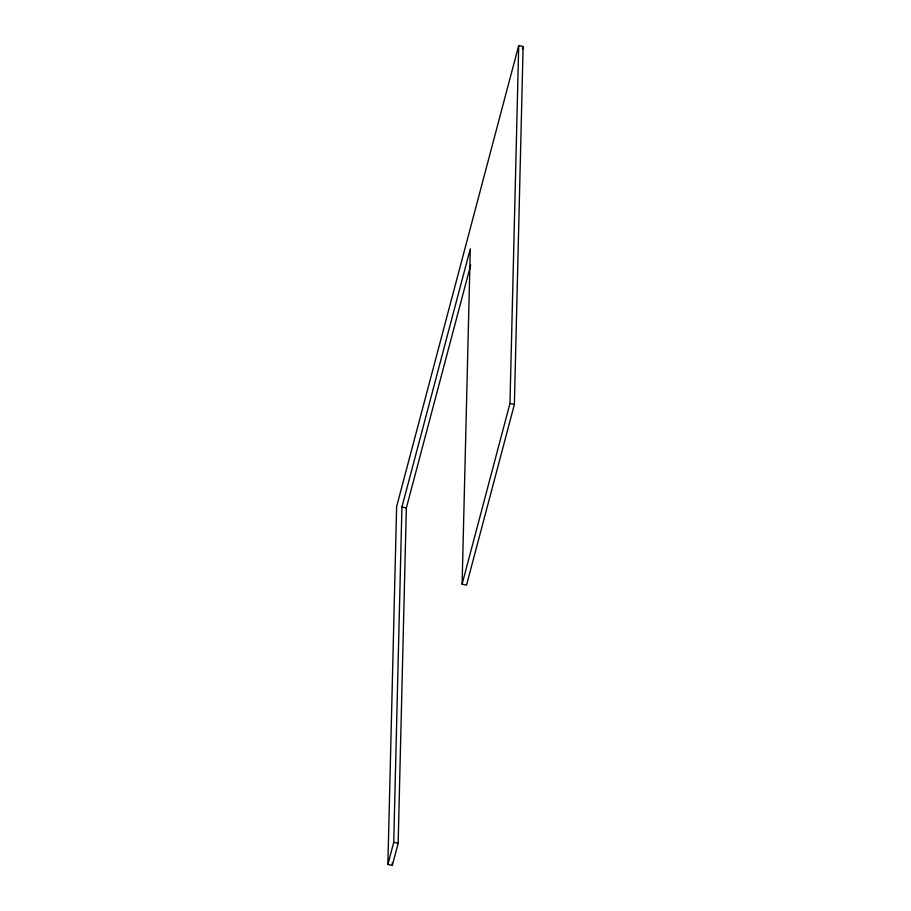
<?xml version="1.0" encoding="UTF-8"?>
<svg xmlns="http://www.w3.org/2000/svg" width="911" height="911" viewBox="0 0 911 911"><rect width="100%" height="100%" fill="white"/><g stroke="black" fill="none" stroke-linecap="round" stroke-linejoin="round"><path stroke-width="1.37" d="M387.881 864.448L396.627 506.539L518.712 45.55L523.119 46.552L514.373 404.461L466.512 585.169L462.105 584.167L470.304 248.828L401.933 506.983L393.734 842.322L387.881 864.448L392.288 865.45L398.153 843.324L406.34 507.985L470.714 264.942M392.288 865.45L392.356 862.615M462.105 584.167L509.966 403.459L518.712 45.55M522.39 49.296L523.119 46.552M509.966 403.459L514.373 404.461M401.933 506.983L406.34 507.985M393.734 842.322L398.153 843.324"/></g></svg>
